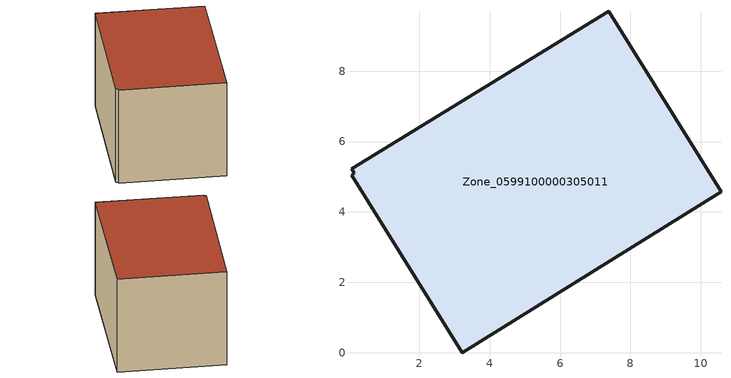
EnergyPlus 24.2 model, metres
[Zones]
Zone_0599100000305011
 floor ground (C_G): 0.16,5.1 0.08,5.22 7.38,9.7 10.57,4.57 3.23,0 0.08,5.05 z0
 wall outside (C_F): 3.23,0 10.57,4.57 7.38,9.7 0.08,5.22 0.16,5.1 0.08,5.05 3.23,0 z0:5.81
 roof outside (C_R): 0.08,5.22 0.16,5.1 0.08,5.05 3.23,0 10.57,4.57 7.38,9.7 z5.81
[BUILDING]
Pand.0599100000305011: North Axis=0; Terrain=City; Loads Convergence Tolerance Value=0.04; Temperature Convergence Tolerance Value=0.4; Solar Distribution=FullExterior; Maximum Number of Warmup Days=25; Minimum Number of Warmup Days=1
[Site:Location]
Rotterdam.The.Hague.AP_ZH_NLD Design_Conditions: Latitude=51.96; Longitude=4.45; Time Zone=1; Elevation=-4.5
[SITE:GROUNDTEMPERATURE:BUILDINGSURFACE]
18, 18, 18, 18, 18, 18, 18, 18, 18, 18, 18, 18
[MATERIAL] Thermal Absorptance=0.9; Solar Absorptance=0.7; Visible Absorptance=0.7
Name | Roughness | Thickness | Conductivity | Density | Specific Heat
G.TI.1965-1974 | MediumSmooth | 0.15 | 0.882353 | 540 | 1210
F.TI.1965-1974 | Rough | 0.3 | 0.697674 | 1920 | 840
R.TI.1965-1974 | MediumRough | 0.2 | 0.232558 | 1500 | 1000
[CONSTRUCTION]
C_G: G.TI.1965-1974
C_F: F.TI.1965-1974
C_R: R.TI.1965-1974
[ZONE]
Zone_0599100000305011: Type=1; Multiplier=1; Ceiling Height=Autocalculate; Volume=Autocalculate; Floor Area=autocalculate; Part of Total Floor Area=Yes
[ZONEINFILTRATION:DESIGNFLOWRATE]
Infil_Zone_0599100000305011: Zone or ZoneList or Space or SpaceList=Zone_0599100000305011; Schedule=AlwaysOn; Design Flow Rate Calculation Method=Flow/Area; Flow Rate per Floor Area=0.003; Constant Term Coefficient=1; Temperature Term Coefficient=0; Velocity Term Coefficient=0; Velocity Squared Term Coefficient=0
[HVACTEMPLATE:ZONE:IDEALLOADSAIRSYSTEM]
Zone_0599100000305011: Maximum Heating Supply Air Temperature=50; Minimum Cooling Supply Air Temperature=13; Maximum Heating Supply Air Humidity Ratio=0.0156; Minimum Cooling Supply Air Humidity Ratio=0.0077; Heating Limit=NoLimit; Cooling Limit=NoLimit; Dehumidification Control Type=ConstantSensibleHeatRatio; Cooling Sensible Heat Ratio=0.7; Dehumidification Setpoint=60; Humidification Control Type=None; Humidification Setpoint=30; Outdoor Air Method=None; Outdoor Air Flow Rate per Person=0.00944; Outdoor Air Flow Rate per Zone Floor Area=0; Outdoor Air Flow Rate per Zone=0; Demand Controlled Ventilation Type=None; Outdoor Air Economizer Type=NoEconomizer; Heat Recovery Type=None; Sensible Heat Recovery Effectiveness=0.7; Latent Heat Recovery Effectiveness=0.65
[ZONECONTROL:THERMOSTAT]
ThermostatControl_Zone_0599100000305011: Zone or ZoneList=Zone_0599100000305011; Control Type Schedule=DualSetpointControlType; Control 1=Thermostat_Zone_0599100000305011; Temperature Difference Between Cutout And Setpoint=0
[THERMOSTATSETPOINT:DUALSETPOINT]
Thermostat_Zone_0599100000305011: Heating Setpoint Temperature Schedule=HeatingSetpoint_Zone_0599100000305011; Cooling Setpoint Temperature Schedule=CoolingSetpoint_Zone_0599100000305011
[SCHEDULE:COMPACT]
HeatingSetpoint_Zone_0599100000305011: Through: 12/31, For: AllDays, Until: 24:00, 21
CoolingSetpoint_Zone_0599100000305011: Through: 12/31, For: AllDays, Until: 24:00, 24
DualSetpointControlType: Through: 12/31, For: AllDays, Until: 24:00, 4
AlwaysOn: Through: 12/31, For: AllDays, Until: 24:00, 1
